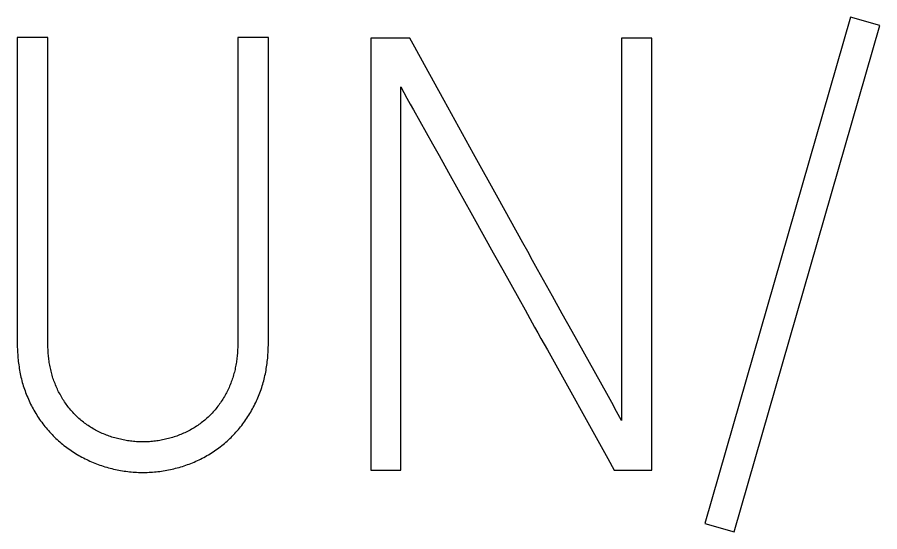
# Model space of a CAD drawing. Extents: x 0 to 420, y 0 to 297.
# Drawn here: x 116.77 to 120.762, y 199.661 to 202.044 of the extents above; entities that cross this region are included whole.
import ezdxf

# ---------------------------------------------------------------- set-up
doc = ezdxf.new("R2010")
doc.units = 0
doc.header["$LTSCALE"] = 23.1
doc.layers.add('10500_FRONT_LABELING', color=7, linetype='CONTINUOUS')

msp = doc.modelspace()

# ---------------------------------------------------------------- linework, layer by layer
at = {"layer": '10500_FRONT_LABELING', "color": 7, "linetype": 'CONTINUOUS'}
for p, q in [((120.6261, 202.0441), (119.952, 199.7001)), ((120.762, 202.0052), (120.6261, 202.0441)), ((120.088, 199.6613), (120.762, 202.0052)), ((116.7704, 201.9497), (116.7704, 200.5406)), ((116.9118, 201.9497), (116.7704, 201.9497)), ((116.9118, 200.5406), (116.9118, 201.9497)), ((117.7912, 201.9497), (117.7912, 200.5406)), ((117.9326, 201.9497), (117.7912, 201.9497)), ((117.9326, 200.5406), (117.9326, 201.9497)), ((118.407, 201.947), (118.407, 199.947)), ((118.5873, 201.947), (118.407, 201.947)), ((119.5665, 201.947), (119.5665, 200.1772)), ((119.7079, 201.947), (119.5665, 201.947)), ((119.7079, 199.947), (119.7079, 201.947)), ((118.7462, 201.6586), (118.6553, 201.8234)), ((118.5457, 199.947), (118.5457, 201.7223)), ((118.8825, 201.4115), (118.7462, 201.6586)), ((118.663, 201.51), (118.6927, 201.4571)), ((118.6927, 201.4571), (118.7223, 201.4042)), ((118.7223, 201.4042), (118.7666, 201.3247)), ((118.9962, 201.2056), (118.8825, 201.4115)), ((118.7666, 201.3247), (118.8108, 201.2453)), ((119.1101, 200.9998), (118.9962, 201.2056)), ((118.9727, 200.9536), (119.017, 200.8742)), ((119.017, 200.8742), (119.091, 200.7419)), ((119.091, 200.7419), (119.1206, 200.6889)), ((119.2925, 200.6707), (119.2468, 200.7529)), ((119.3382, 200.5885), (119.2925, 200.6707)), ((119.5037, 200), (119.5332, 199.947)), ((118.407, 199.947), (118.5457, 199.947)), ((119.5332, 199.947), (119.7079, 199.947)), ((119.952, 199.7001), (120.088, 199.6613))]:
    msp.add_line(p, q, dxfattribs=at)
for points in [[(118.6553, 201.8234), (118.61, 201.9058), (118.5873, 201.947)], [(118.5457, 201.7223), (118.5596, 201.6954), (118.574, 201.6687), (118.5887, 201.6421), (118.6035, 201.6157), (118.663, 201.51)], [(118.8108, 201.2453), (118.8697, 201.1392), (118.8844, 201.1127), (118.9727, 200.9536)], [(119.2468, 200.7529), (119.1784, 200.8764), (119.1556, 200.9175), (119.1329, 200.9587), (119.1101, 200.9998)], [(119.1206, 200.6889), (119.1648, 200.6094), (119.1795, 200.5829), (119.1942, 200.5564), (119.2089, 200.5299), (119.2237, 200.5034), (119.5037, 200)], [(119.5665, 200.1772), (119.5441, 200.2186), (119.5214, 200.2598), (119.4985, 200.3009), (119.3382, 200.5885)], [(116.7704, 200.5406), (116.7704, 200.5323), (116.7705, 200.524), (116.7707, 200.5157), (116.771, 200.5074), (116.7713, 200.4992), (116.7718, 200.4909), (116.7723, 200.4827), (116.7729, 200.4745), (116.7736, 200.4663), (116.7744, 200.4581), (116.7753, 200.4499), (116.7763, 200.4417), (116.7774, 200.4336), (116.7785, 200.4254), (116.7798, 200.4173), (116.7812, 200.4092), (116.7826, 200.4011), (116.7842, 200.393), (116.7859, 200.385), (116.7877, 200.3769), (116.7896, 200.3689), (116.7917, 200.3609), (116.7938, 200.3529), (116.7961, 200.3449), (116.7985, 200.337), (116.801, 200.329), (116.8037, 200.3211), (116.8064, 200.3132), (116.8093, 200.3055), (116.8123, 200.2977), (116.8154, 200.29), (116.8186, 200.2824), (116.8219, 200.2749), (116.8253, 200.2674), (116.8288, 200.2599), (116.8324, 200.2526), (116.8361, 200.2452), (116.8399, 200.238), (116.8438, 200.2308), (116.8478, 200.2236), (116.8519, 200.2165), (116.8561, 200.2095), (116.8604, 200.2025), (116.8648, 200.1955), (116.8693, 200.1887), (116.8739, 200.1818), (116.8786, 200.1751), (116.8834, 200.1684), (116.8883, 200.1617), (116.8933, 200.1552), (116.8985, 200.1487), (116.9037, 200.1422), (116.9091, 200.1358), (116.9145, 200.1295), (116.9201, 200.1233), (116.9258, 200.1172), (116.9315, 200.1112), (116.9373, 200.1053), (116.9432, 200.0995), (116.9492, 200.0938), (116.9552, 200.0882), (116.9613, 200.0827), (116.9675, 200.0772), (116.9738, 200.0719), (116.9802, 200.0666), (116.9866, 200.0615), (116.9931, 200.0564), (116.9997, 200.0515), (117.0064, 200.0466), (117.0131, 200.0418), (117.0199, 200.0371), (117.0268, 200.0325), (117.0337, 200.028), (117.0407, 200.0236), (117.0478, 200.0193), (117.055, 200.0151), (117.0623, 200.0109), (117.0696, 200.0069), (117.0769, 200.003), (117.0843, 199.9993), (117.0918, 199.9956), (117.0993, 199.9921), (117.1068, 199.9886), (117.1144, 199.9853), (117.122, 199.9821), (117.1296, 199.979), (117.1373, 199.976), (117.145, 199.9731), (117.1528, 199.9703), (117.1606, 199.9676), (117.1684, 199.965), (117.1763, 199.9625), (117.1842, 199.9602), (117.1922, 199.9579), (117.2001, 199.9557), (117.2082, 199.9537), (117.2162, 199.9517), (117.2244, 199.9499), (117.2325, 199.9482), (117.2407, 199.9465), (117.2489, 199.945), (117.2571, 199.9436), (117.2653, 199.9424), (117.2735, 199.9412), (117.2817, 199.9401), (117.2899, 199.9392), (117.2981, 199.9384), (117.3063, 199.9377), (117.3145, 199.9371), (117.3227, 199.9366), (117.331, 199.9363), (117.3392, 199.936), (117.3474, 199.9359), (117.3557, 199.9359), (117.3639, 199.936), (117.3721, 199.9362), (117.3804, 199.9365), (117.3886, 199.9369), (117.3969, 199.9375), (117.4051, 199.9382), (117.4134, 199.9389), (117.4216, 199.9398), (117.4299, 199.9409), (117.4382, 199.942), (117.4464, 199.9433), (117.4546, 199.9446), (117.4628, 199.9461), (117.4709, 199.9477), (117.479, 199.9494), (117.4871, 199.9512), (117.4951, 199.9531), (117.5031, 199.9551), (117.5111, 199.9572), (117.519, 199.9594), (117.5269, 199.9618), (117.5348, 199.9642), (117.5426, 199.9667), (117.5504, 199.9694), (117.5582, 199.9722), (117.5659, 199.975), (117.5736, 199.978), (117.5813, 199.9811), (117.5889, 199.9842), (117.5965, 199.9875), (117.6041, 199.991), (117.6116, 199.9945), (117.6191, 199.9981), (117.6265, 200.0019), (117.6339, 200.0058), (117.6412, 200.0098), (117.6484, 200.0139), (117.6556, 200.018), (117.6626, 200.0223), (117.6696, 200.0267), (117.6765, 200.0312), (117.6834, 200.0358), (117.6901, 200.0405), (117.6968, 200.0452), (117.7035, 200.0501), (117.71, 200.0551), (117.7165, 200.0601), (117.7229, 200.0653), (117.7292, 200.0705), (117.7355, 200.0759), (117.7416, 200.0813), (117.7477, 200.0868), (117.7538, 200.0925), (117.7597, 200.0982), (117.7656, 200.104), (117.7714, 200.11), (117.7771, 200.116), (117.7827, 200.1222), (117.7882, 200.1284), (117.7937, 200.1347), (117.799, 200.1411), (117.8042, 200.1475), (117.8093, 200.1541), (117.8143, 200.1606), (117.8192, 200.1673), (117.824, 200.174), (117.8287, 200.1808), (117.8333, 200.1877), (117.8378, 200.1946), (117.8422, 200.2015), (117.8465, 200.2086), (117.8507, 200.2157), (117.8548, 200.2228), (117.8588, 200.23), (117.8628, 200.2373), (117.8666, 200.2446), (117.8703, 200.252), (117.874, 200.2594), (117.8775, 200.2669), (117.881, 200.2745), (117.8843, 200.2821), (117.8875, 200.2898), (117.8906, 200.2975), (117.8936, 200.3053), (117.8965, 200.313)], [(116.9169, 200.4588), (116.916, 200.4656), (116.9153, 200.4724), (116.9146, 200.4792), (116.914, 200.486), (116.9135, 200.4928), (116.913, 200.4996), (116.9127, 200.5064), (116.9124, 200.5133), (116.9121, 200.5201), (116.912, 200.5269), (116.9119, 200.5338), (116.9118, 200.5406)], [(117.7912, 200.5406), (117.7911, 200.5338), (117.791, 200.527), (117.7909, 200.5202), (117.7906, 200.5134), (117.7903, 200.5067), (117.79, 200.4999), (117.7895, 200.4932), (117.789, 200.4865), (117.7884, 200.4798), (117.7878, 200.4731), (117.7871, 200.4664), (117.7862, 200.4597), (117.7854, 200.4531), (117.7844, 200.4464), (117.7833, 200.4398), (117.7822, 200.4332), (117.781, 200.4266), (117.7796, 200.42), (117.7782, 200.4134), (117.7767, 200.4069), (117.7751, 200.4004), (117.7734, 200.3939), (117.7716, 200.3874), (117.7697, 200.3809), (117.7676, 200.3744), (117.7655, 200.368), (117.7633, 200.3616), (117.7609, 200.3552), (117.7585, 200.3488), (117.7559, 200.3424), (117.7533, 200.3361), (117.7505, 200.3299), (117.7477, 200.3237), (117.7448, 200.3175), (117.7418, 200.3114), (117.7387, 200.3054), (117.7355, 200.2994), (117.7322, 200.2935), (117.7289, 200.2876), (117.7254, 200.2817), (117.7219, 200.2759), (117.7183, 200.2702), (117.7146, 200.2645), (117.7108, 200.2589), (117.707, 200.2533), (117.703, 200.2478), (117.699, 200.2423), (117.6948, 200.2369), (117.6905, 200.2316), (117.6862, 200.2263), (117.6817, 200.2211), (117.6772, 200.216), (117.6725, 200.2109), (117.6678, 200.206), (117.6631, 200.2011), (117.6582, 200.1964), (117.6533, 200.1917), (117.6483, 200.1871), (117.6432, 200.1827), (117.6381, 200.1783), (117.6329, 200.174), (117.6276, 200.1697), (117.6222, 200.1656), (117.6168, 200.1616), (117.6113, 200.1576), (117.6057, 200.1537), (117.6001, 200.1499), (117.5944, 200.1462), (117.5886, 200.1426), (117.5828, 200.1391), (117.5769, 200.1357), (117.5709, 200.1323), (117.5649, 200.1291), (117.5588, 200.126), (117.5526, 200.1229), (117.5465, 200.12), (117.5403, 200.1172), (117.534, 200.1145), (117.5277, 200.112), (117.5214, 200.1095), (117.5151, 200.1071), (117.5087, 200.1047), (117.5023, 200.1025), (117.4958, 200.1004), (117.4893, 200.0984), (117.4828, 200.0964), (117.4763, 200.0946), (117.4697, 200.0928), (117.4631, 200.0911), (117.4565, 200.0895), (117.4498, 200.088), (117.4431, 200.0866), (117.4364, 200.0853), (117.4297, 200.0841), (117.4229, 200.083), (117.4162, 200.0819), (117.4095, 200.081), (117.4027, 200.0802), (117.396, 200.0795), (117.3893, 200.0789), (117.3825, 200.0784), (117.3758, 200.078), (117.369, 200.0777), (117.3622, 200.0775), (117.3555, 200.0774), (117.3487, 200.0774), (117.342, 200.0775), (117.3352, 200.0777), (117.3284, 200.078), (117.3216, 200.0784), (117.3149, 200.0789), (117.3081, 200.0795), (117.3013, 200.0802), (117.2945, 200.081), (117.2877, 200.0819), (117.281, 200.0829), (117.2742, 200.084), (117.2675, 200.0852), (117.2608, 200.0865), (117.2542, 200.0879), (117.2475, 200.0894), (117.2409, 200.0909), (117.2344, 200.0926), (117.2278, 200.0943), (117.2213, 200.0961), (117.2148, 200.098), (117.2083, 200.1), (117.2019, 200.1021), (117.1955, 200.1043), (117.1891, 200.1066), (117.1828, 200.109), (117.1765, 200.1115), (117.1702, 200.114), (117.1639, 200.1167), (117.1577, 200.1195), (117.1515, 200.1224), (117.1453, 200.1254), (117.1392, 200.1285), (117.1332, 200.1317), (117.1272, 200.135), (117.1213, 200.1384), (117.1155, 200.1419), (117.1097, 200.1455), (117.104, 200.1492), (117.0984, 200.1529), (117.0929, 200.1567), (117.0874, 200.1607), (117.082, 200.1647), (117.0766, 200.1688), (117.0713, 200.173), (117.0661, 200.1772), (117.061, 200.1816), (117.0559, 200.1861), (117.0509, 200.1906), (117.046, 200.1952), (117.0411, 200.1999), (117.0363, 200.2048), (117.0316, 200.2097), (117.027, 200.2147), (117.0224, 200.2198), (117.0179, 200.225), (117.0135, 200.2302), (117.0093, 200.2356), (117.0051, 200.2409), (117.001, 200.2464), (116.997, 200.2519), (116.9931, 200.2575), (116.9893, 200.2631), (116.9856, 200.2688), (116.982, 200.2745), (116.9784, 200.2803), (116.975, 200.2861), (116.9716, 200.292), (116.9683, 200.2979), (116.9651, 200.3039), (116.962, 200.31), (116.9589, 200.3161), (116.956, 200.3222), (116.9531, 200.3284), (116.9503, 200.3347), (116.9477, 200.341), (116.9451, 200.3473), (116.9426, 200.3537), (116.9403, 200.3601), (116.938, 200.3665), (116.9358, 200.3729), (116.9338, 200.3794), (116.9319, 200.3859), (116.93, 200.3924), (116.9283, 200.3989), (116.9266, 200.4055), (116.9251, 200.4121), (116.9236, 200.4187), (116.9223, 200.4253), (116.921, 200.432), (116.9198, 200.4387), (116.9188, 200.4454), (116.9178, 200.4521), (116.9169, 200.4588)], [(117.8965, 200.313), (117.8992, 200.3208), (117.9018, 200.3287), (117.9043, 200.3365), (117.9067, 200.3444), (117.909, 200.3523), (117.9112, 200.3602), (117.9132, 200.3682), (117.9151, 200.3762), (117.9169, 200.3842), (117.9186, 200.3923), (117.9202, 200.4004), (117.9217, 200.4085), (117.9231, 200.4166), (117.9244, 200.4247), (117.9255, 200.4329), (117.9266, 200.4411), (117.9276, 200.4494), (117.9285, 200.4576), (117.9293, 200.4659), (117.93, 200.4742), (117.9306, 200.4824), (117.9312, 200.4907), (117.9316, 200.499), (117.932, 200.5073), (117.9323, 200.5156), (117.9325, 200.524), (117.9326, 200.5323), (117.9326, 200.5406)]]:
    msp.add_lwpolyline(points, dxfattribs=at)

doc.saveas('drawing.dxf')
